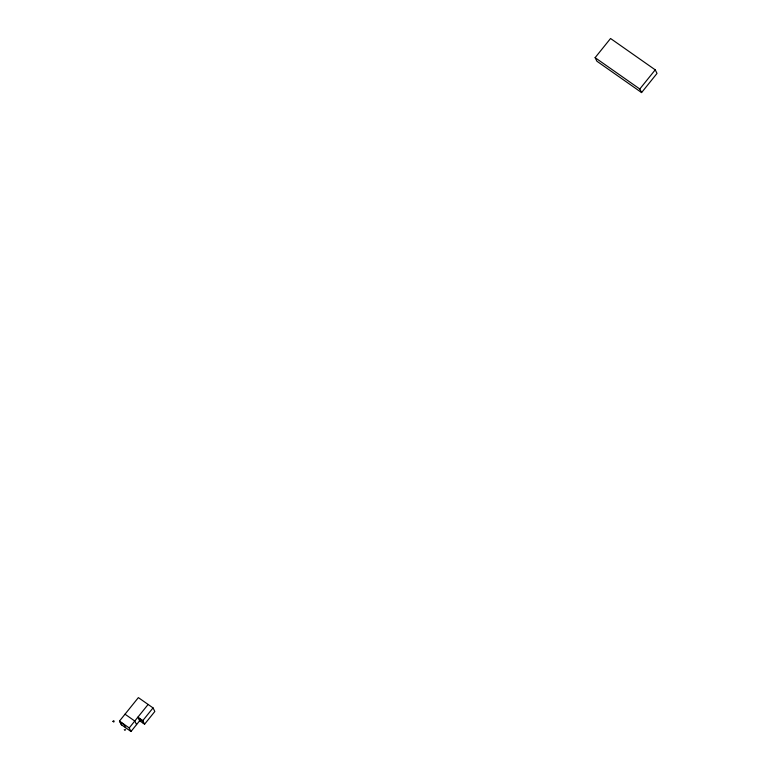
<?xml version="1.0" encoding="UTF-8"?>
<svg xmlns="http://www.w3.org/2000/svg" width="770" height="770" viewBox="0 0 770 770"><rect width="100%" height="100%" fill="white"/><g stroke="black" fill="none" stroke-linecap="round" stroke-linejoin="round"><path stroke-width="1.16" d="M124.259 729.575L124.913 730.374L125.597 729.613M139.659 720.759L144.587 724.204L154.837 711.48L153.047 707.909L138.369 697.61L119.466 721.095L121.265 724.666L131.006 731.5L139.659 720.759L137.869 717.188L148.119 704.454M595.114 57.663L610.552 38.5L655.231 69.839L657.022 73.41L641.593 92.573L596.914 61.234L595.114 57.663L639.793 89.002L641.593 92.573M639.793 89.002L655.231 69.839M131.006 731.5L129.216 727.929L137.869 717.188L142.787 720.633L144.587 724.204M142.787 720.633L153.047 707.909M125.019 714.194L134.769 721.028L136.569 724.599M119.466 721.095L129.216 727.929M143.509 723.453L141.94 720.325L139.024 718.275L140.602 721.413M125.597 727.698L124.009 724.56L120.072 721.798L121.66 724.936M112.978 721.365C114.499 723.675 114.441 719.074 112.978 721.365"/></g></svg>
